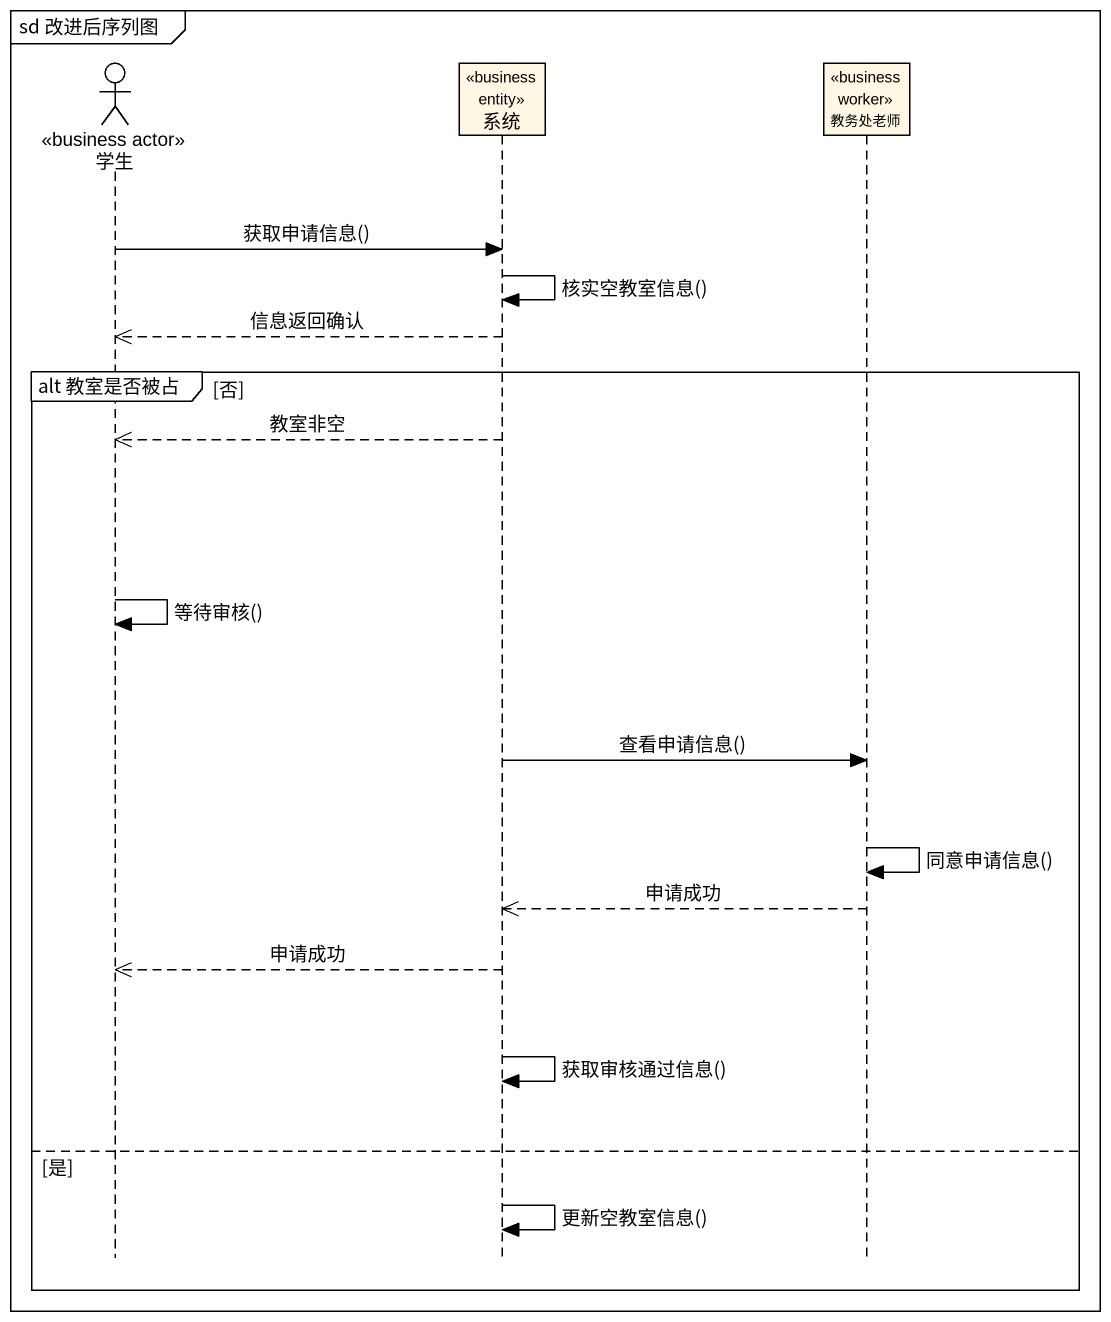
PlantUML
@startuml
mainframe sd 改进后序列图
hide footbox
actor 学生 <<business actor>>
participant 系统 <<business entity>>
participant 教务处老师 <<business worker>>

学生 -> 系统 : 获取申请信息()
系统 -> 系统 : 核实空教室信息()
系统 -->> 学生 : 信息返回确认
group alt 教室是否被占 [否]
  系统 -->> 学生 : 教室非空
  学生 -> 学生 : 等待审核()
  系统 -> 教务处老师 : 查看申请信息()
  教务处老师 -> 教务处老师 : 同意申请信息()
  教务处老师 -->> 系统 : 申请成功
  系统 -->> 学生 : 申请成功
  系统 -> 系统 : 获取审核通过信息()
else 是
  系统 -> 系统 : 更新空教室信息()
end
@enduml
